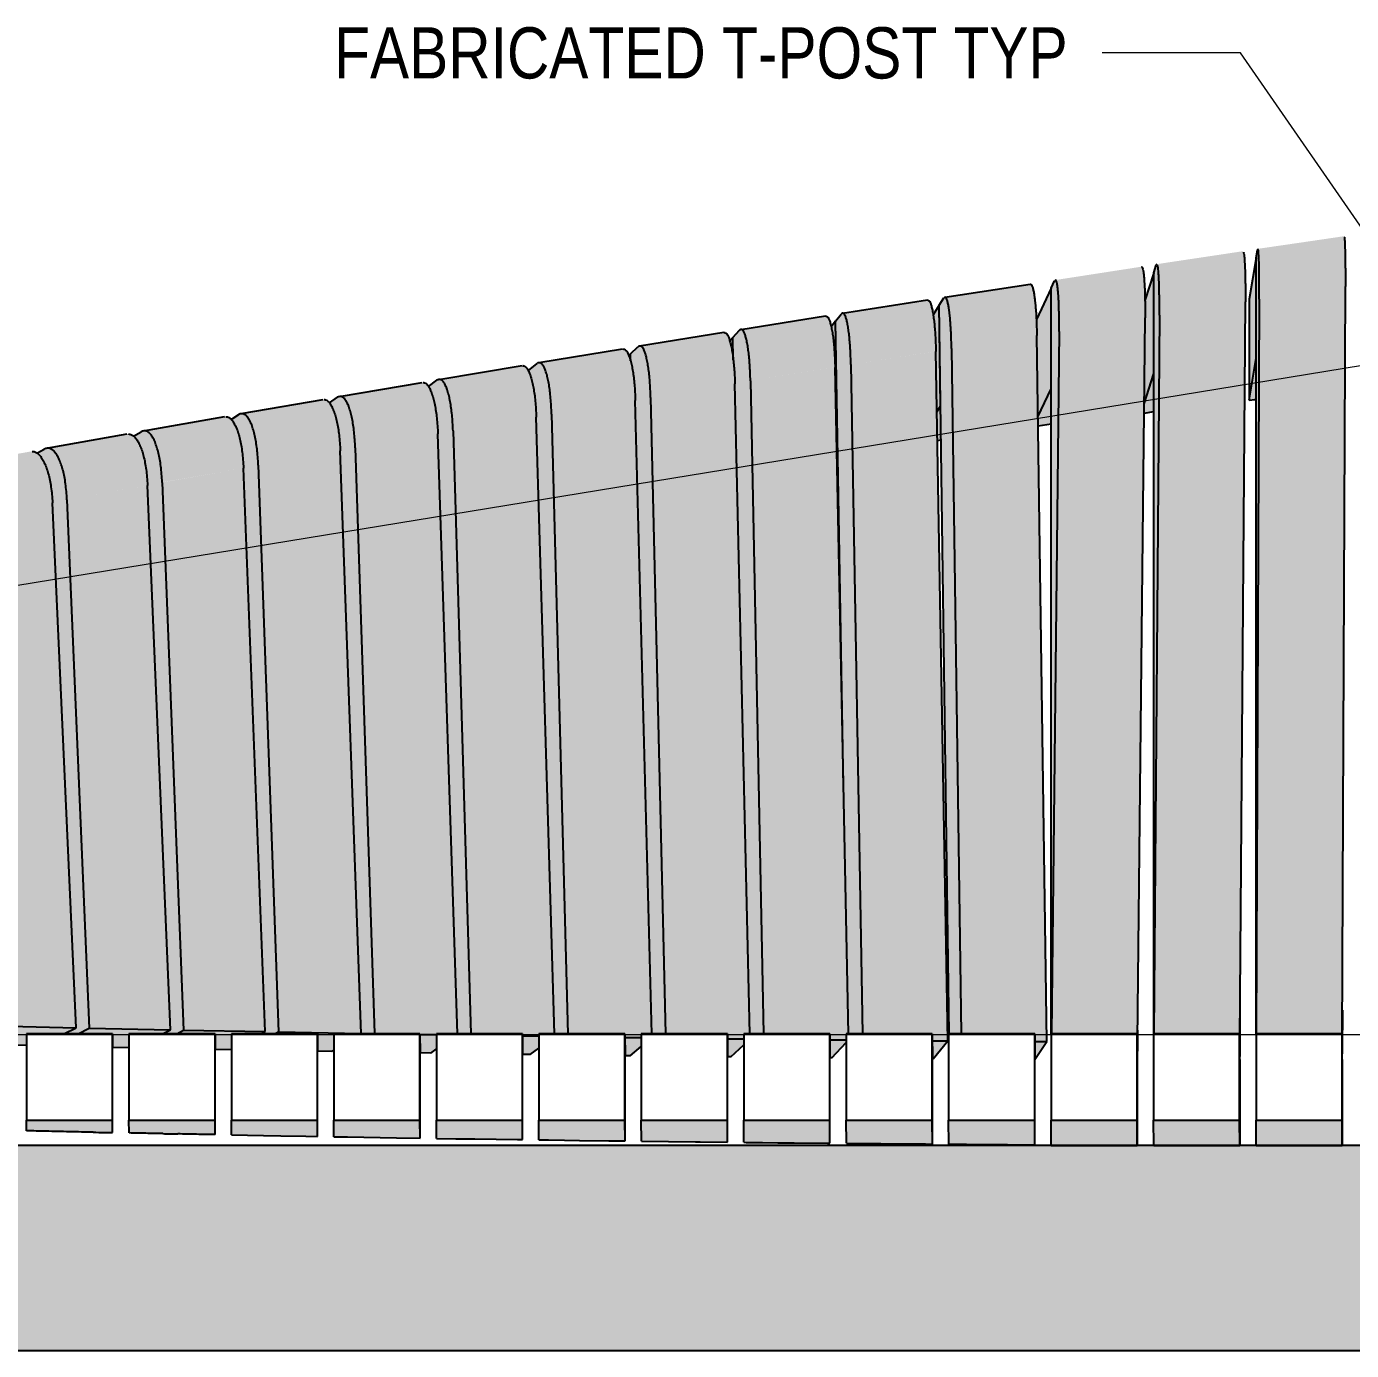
# Model space of a CAD drawing. Header units: metres. Extents: x 313 to 328, y 3 to 1212.
# Drawn here: x 321.765 to 322.411, y 22.2 to 22.846 of the extents above; entities that cross this region are included whole.
import ezdxf

# ---------------------------------------------------------------- set-up
doc = ezdxf.new("R2010")
doc.units = ezdxf.units.M
for name, color, linetype, lineweight in [('A-DETL', 7, 'Continuous', 13), ('A-DETL-GENF', 7, 'Continuous', 9), ('A-GENM', 7, 'Continuous', 35), ('G-ANNO-TEXT', 7, 'Continuous', 9)]:
    doc.layers.add(name, color=color, linetype=linetype, lineweight=lineweight)
doc.styles.add('Arial Narrow_1', font='ARIALN.TTF', dxfattribs={"height": 0.025})

# ---------------------------------------------------------------- blocks, each defined once
blk = doc.blocks.new('BR08_SEATING_NORTH 3 - BR08_SEATING_NORTH 3-5676583-DRG-2873241 - ELEVATION SEATING SUPPORT ARRANGEMENT')
at = {"layer": 'A-GENM', "lineweight": 25, "true_color": 0xebe8e4}
for points in [[(313.88882, 22.71268), (313.9308, 22.71891), (313.93074, 22.73294), (313.93056, 22.7396), (313.9303, 22.74298), (313.93014, 22.74338), (313.89957, 22.73889), (313.88815, 22.73725), (313.88831, 22.73684), (313.88858, 22.73342), (313.88876, 22.72674), (313.88882, 22.71268)], [(313.84005, 22.7049), (313.88201, 22.71141), (313.88198, 22.72139), (313.88176, 22.72915), (313.88135, 22.73435), (313.88109, 22.73564), (313.88081, 22.73606), (313.83883, 22.72975), (313.83912, 22.72929), (313.83943, 22.72747), (313.83961, 22.72579), (313.83994, 22.71903), (313.84006, 22.71021), (313.84005, 22.7049)], [(313.8873, 22.354), (313.88881, 22.72265), (313.88858, 22.73342), (313.88831, 22.73684), (313.88815, 22.73725), (313.88795, 22.73655), (313.88733, 22.73285), (313.8873, 22.354)], [(313.7911, 22.69681), (313.83304, 22.70357), (313.833, 22.71359), (313.83269, 22.72142), (313.83228, 22.72553), (313.83191, 22.72747), (313.83176, 22.72804), (313.83136, 22.72851), (313.7894, 22.72201), (313.7898, 22.72149), (313.79016, 22.72012), (313.79048, 22.71788), (313.79076, 22.71475), (313.79107, 22.70686), (313.7911, 22.69681)], [(313.8373, 22.354), (313.83731, 22.354), (313.84003, 22.71491), (313.8398, 22.72276), (313.83938, 22.72798), (313.83898, 22.72951), (313.83883, 22.72975), (313.83851, 22.72923), (313.83733, 22.72553), (313.83731, 22.4217), (313.83731, 22.40776)], [(313.8839, 22.66338), (313.88733, 22.68382), (313.88733, 22.73282), (313.88394, 22.71262), (313.8839, 22.66458)], [(313.78739, 22.35401), (313.7911, 22.70393), (313.79095, 22.71102), (313.79048, 22.71788), (313.79016, 22.72012), (313.78975, 22.72156), (313.7894, 22.72201), (313.78891, 22.72149), (313.78729, 22.71806), (313.78738, 22.35401)], [(313.8326, 22.66163), (313.83733, 22.67645), (313.83733, 22.72551), (313.83302, 22.71201), (313.83304, 22.70357), (313.83293, 22.69271)], [(313.73861, 22.68858), (313.78026, 22.69492), (313.77991, 22.70496), (313.77924, 22.71272), (313.77923, 22.71283), (313.77854, 22.7169), (313.77824, 22.71818), (313.77771, 22.71953), (313.77713, 22.72004), (313.73548, 22.7137), (313.73606, 22.71319), (313.73659, 22.71183), (313.73718, 22.70911), (313.73773, 22.70496), (313.73796, 22.70277), (313.73826, 22.69862), (313.73855, 22.69114), (313.73861, 22.68859)], [(313.78081, 22.65527), (313.78728, 22.66891), (313.78728, 22.71806), (313.78001, 22.70274), (313.78017, 22.69862), (313.78026, 22.69492), (313.78026, 22.69487), (313.78029, 22.69271)], [(313.92923, 22.35132), (313.92929, 22.35132), (313.9308, 22.71891), (313.88882, 22.71268), (313.8873, 22.354), (313.92922, 22.354)], [(313.68949, 22.68072), (313.73097, 22.68717), (313.73079, 22.69271), (313.73053, 22.69719), (313.73016, 22.70135), (313.72968, 22.70507), (313.72909, 22.70819), (313.72845, 22.71042), (313.72778, 22.71177), (313.72706, 22.71229), (313.68559, 22.70585), (313.68631, 22.70533), (313.68698, 22.70398), (313.68769, 22.70135), (313.6882, 22.69863), (313.68888, 22.69271), (313.68906, 22.69076), (313.68933, 22.68604), (313.68949, 22.68073)], [(313.73148, 22.6576), (313.73332, 22.66051), (313.73265, 22.70974), (313.72968, 22.70504), (313.7304, 22.69863), (313.73066, 22.69491), (313.73086, 22.69076), (313.73096, 22.68715), (313.73097, 22.68712), (313.73099, 22.68604)], [(313.7417, 22.35401), (313.74331, 22.35401), (313.73848, 22.6939), (313.73796, 22.70277), (313.73757, 22.70649), (313.73692, 22.71039), (313.73659, 22.71183), (313.736, 22.71324), (313.73548, 22.7137), (313.73487, 22.71324), (313.73265, 22.70974), (313.73746, 22.35401), (313.74127, 22.35401)], [(313.87923, 22.35111), (313.87929, 22.35111), (313.88201, 22.71141), (313.84005, 22.7049), (313.83731, 22.354), (313.87922, 22.354)], [(313.64049, 22.67279), (313.68181, 22.67932), (313.68162, 22.68464), (313.68131, 22.68936), (313.68088, 22.69352), (313.68032, 22.69724), (313.67965, 22.70036), (313.67891, 22.70259), (313.67815, 22.70395), (313.67732, 22.70446), (313.636, 22.69793), (313.63682, 22.69741), (313.63759, 22.69606), (313.63833, 22.69383), (313.639, 22.69071), (313.63956, 22.68699), (313.63998, 22.68284), (313.6403, 22.67811), (313.64049, 22.6728)], [(313.68235, 22.65199), (313.68288, 22.65265), (313.68205, 22.70188), (313.67991, 22.69917), (313.68032, 22.69724), (313.68096, 22.69271), (313.68147, 22.68699), (313.68169, 22.68284), (313.68181, 22.67931), (313.68181, 22.67928), (313.68234, 22.65265)], [(313.69404, 22.35401), (313.69514, 22.35401), (313.68933, 22.68604), (313.68888, 22.69271), (313.6886, 22.69556), (313.6882, 22.69863), (313.68734, 22.7027), (313.68698, 22.70398), (313.68623, 22.70538), (313.68559, 22.70585), (313.68482, 22.70538), (313.68205, 22.70188), (313.68613, 22.46205), (313.68834, 22.35401), (313.69318, 22.35401)], [(313.82924, 22.35073), (313.82935, 22.35073), (313.83304, 22.70357), (313.7911, 22.69681), (313.78739, 22.35401), (313.82922, 22.35401)], [(313.59179, 22.66474), (313.63291, 22.67134), (313.63269, 22.67667), (313.63214, 22.68297), (313.63183, 22.68555), (313.63119, 22.68927), (313.63029, 22.69271), (313.62956, 22.69463), (313.62867, 22.69598), (313.62772, 22.6965), (313.5866, 22.68988), (313.58756, 22.68937), (313.58845, 22.68801), (313.58935, 22.68555), (313.59007, 22.68266), (313.59072, 22.67894), (313.59072, 22.67894), (313.59121, 22.67479), (313.59158, 22.67006), (313.59179, 22.66475)], [(313.64461, 22.35401), (313.64686, 22.35401), (313.64049, 22.67279), (313.64049, 22.6728), (313.6403, 22.67811), (313.63998, 22.68284), (313.63946, 22.68762), (313.639, 22.69071), (313.63833, 22.69383), (313.63759, 22.69606), (313.63674, 22.69746), (313.636, 22.69793), (313.63511, 22.69746), (313.63192, 22.69395), (313.63214, 22.68297), (313.63251, 22.67894), (313.63277, 22.67479), (313.6329, 22.67134), (313.63291, 22.6713), (313.64029, 22.35401), (313.64381, 22.35401)], [(313.59901, 22.35401), (313.59158, 22.67006), (313.59115, 22.67533), (313.59061, 22.67955), (313.59007, 22.68266), (313.58929, 22.68578), (313.58819, 22.68841), (313.58747, 22.68942), (313.5866, 22.68988), (313.58558, 22.68942), (313.5819, 22.6859), (313.58197, 22.68253), (313.58235, 22.6812), (313.58308, 22.67748), (313.58365, 22.67332), (313.58415, 22.66663), (313.5843, 22.66327), (313.58431, 22.66322), (313.59249, 22.35401), (313.59895, 22.35401)], [(313.63214, 22.68297), (313.63192, 22.69395), (313.63043, 22.69231), (313.63119, 22.68927), (313.63192, 22.68477)], [(313.78507, 22.3503), (313.78026, 22.69492), (313.73861, 22.68858), (313.74331, 22.35401), (313.77922, 22.35401), (313.77928, 22.35035)], [(313.78728, 22.66891), (313.78732, 22.66892), (313.78728, 22.69271)], [(313.88733, 22.68382), (313.88733, 22.68382), (313.88733, 22.69271)], [(313.54344, 22.65658), (313.58431, 22.66327), (313.58406, 22.66859), (313.58337, 22.67533), (313.58308, 22.67748), (313.58197, 22.68254), (313.58146, 22.68432), (313.5805, 22.68656), (313.57948, 22.68792), (313.57839, 22.68843), (313.53753, 22.68174), (313.53862, 22.68122), (313.53963, 22.67987), (313.54064, 22.67748), (313.54149, 22.67451), (313.54222, 22.67079), (313.54278, 22.66663), (313.5432, 22.66191), (313.54344, 22.6566)], [(313.58197, 22.68254), (313.5819, 22.6859), (313.58111, 22.68515), (313.58146, 22.68432), (313.5819, 22.6828)], [(313.63956, 22.68699), (313.63956, 22.68699), (313.63946, 22.68762)], [(313.73677, 22.35066), (313.73097, 22.68715), (313.68949, 22.68072), (313.69514, 22.35401), (313.72922, 22.35401), (313.72927, 22.35073), (313.73472, 22.35068)], [(313.8839, 22.66338), (313.88733, 22.66386), (313.88733, 22.68381), (313.8841, 22.66458)], [(313.49536, 22.64836), (313.53597, 22.65511), (313.53549, 22.66262), (313.53524, 22.66517), (313.53461, 22.66933), (313.5338, 22.67305), (313.53281, 22.67618), (313.53173, 22.67841), (313.53061, 22.67977), (313.5294, 22.68029), (313.48878, 22.67352), (313.48999, 22.67301), (313.49112, 22.67165), (313.49222, 22.66933), (313.49318, 22.66629), (313.49399, 22.66257), (313.49467, 22.65796), (313.49508, 22.65369), (313.49536, 22.64838)], [(313.55143, 22.35401), (313.5432, 22.66191), (313.54278, 22.66663), (313.54208, 22.67147), (313.54149, 22.67451), (313.5406, 22.67763), (313.53963, 22.67987), (313.53852, 22.68127), (313.53753, 22.68174), (313.53636, 22.68127), (313.53217, 22.67775), (313.53217, 22.6775), (313.53281, 22.67618), (313.5338, 22.67305), (313.53461, 22.66933), (313.53524, 22.66517), (313.53583, 22.65796), (313.53597, 22.65511), (313.53597, 22.65506), (313.54486, 22.35401), (313.54851, 22.35401)], [(313.68722, 22.3511), (313.68722, 22.35401), (313.68828, 22.35401), (313.68181, 22.67931), (313.64049, 22.67279), (313.64686, 22.35401), (313.67922, 22.35401), (313.67927, 22.35118), (313.68718, 22.3511)], [(313.83255, 22.65705), (313.83733, 22.65774), (313.83733, 22.67645), (313.8326, 22.66163)], [(313.44763, 22.64006), (313.48797, 22.64688), (313.48748, 22.65392), (313.48699, 22.65796), (313.48647, 22.66109), (313.48557, 22.66482), (313.48449, 22.66795), (313.4833, 22.67018), (313.48206, 22.67154), (313.48073, 22.67206), (313.44039, 22.66522), (313.44172, 22.66471), (313.44296, 22.66336), (313.44416, 22.66109), (313.44524, 22.65796), (313.44613, 22.65426), (313.44682, 22.65011), (313.44739, 22.64434), (313.44763, 22.64008)], [(313.50405, 22.35401), (313.49508, 22.65369), (313.49462, 22.65841), (313.49386, 22.66319), (313.49318, 22.66629), (313.49219, 22.66942), (313.49112, 22.67165), (313.48989, 22.67305), (313.48878, 22.67352), (313.48721, 22.67285), (313.48341, 22.66998), (313.48449, 22.66795), (313.48557, 22.66482), (313.48647, 22.66109), (313.48735, 22.65519), (313.48779, 22.65011), (313.48796, 22.64688), (313.48797, 22.64682), (313.4975, 22.35401), (313.50082, 22.35401)], [(313.63722, 22.35162), (313.63722, 22.35401), (313.64024, 22.35401), (313.63291, 22.67134), (313.59179, 22.66474), (313.59901, 22.35401), (313.62922, 22.35401), (313.62927, 22.35171)], [(313.4003, 22.63169), (313.44033, 22.63856), (313.44, 22.64389), (313.4392, 22.64997), (313.43869, 22.65278), (313.43772, 22.65651), (313.43653, 22.65964), (313.43505, 22.66206), (313.4337, 22.6633), (313.43242, 22.66375), (313.39239, 22.65686), (313.39385, 22.65635), (313.39542, 22.65461), (313.39649, 22.65275), (313.39768, 22.64963), (313.39866, 22.6459), (313.3996, 22.64015), (313.40003, 22.63605), (313.4003, 22.63171)], [(313.45674, 22.35401), (313.45697, 22.35417), (313.44739, 22.64434), (313.44717, 22.64688), (313.44682, 22.65011), (313.44596, 22.65495), (313.44523, 22.658), (313.44415, 22.66112), (313.44296, 22.66336), (313.44172, 22.66471), (313.44039, 22.66522), (313.43896, 22.66475), (313.43505, 22.66206), (313.43545, 22.6615), (313.43653, 22.65964), (313.43772, 22.65651), (313.43869, 22.65278), (313.43945, 22.64862), (313.44, 22.64389), (313.44033, 22.63856), (313.44033, 22.6385), (313.45045, 22.35428), (313.45002, 22.35401), (313.45233, 22.35401)], [(313.58722, 22.35222), (313.58722, 22.35401), (313.59244, 22.35401), (313.58431, 22.66327), (313.54344, 22.65658), (313.55143, 22.35401), (313.57922, 22.35401), (313.57926, 22.35233), (313.57983, 22.35232)], [(313.78088, 22.65082), (313.78729, 22.65177), (313.78728, 22.6689), (313.78081, 22.65527)], [(313.40861, 22.35401), (313.41021, 22.35501), (313.40003, 22.63605), (313.39979, 22.63856), (313.39941, 22.64174), (313.39866, 22.6459), (313.39768, 22.64963), (313.39649, 22.65275), (313.3952, 22.65499), (313.39374, 22.65639), (313.39239, 22.65686), (313.39062, 22.65625), (313.38704, 22.65399), (313.3877, 22.65328), (313.38897, 22.65126), (313.39026, 22.64813), (313.39132, 22.6444), (313.39214, 22.64024), (313.39274, 22.63551), (313.3931, 22.63018), (313.3931, 22.63011), (313.40376, 22.35513), (313.40182, 22.35401), (313.40522, 22.35401)], [(313.73172, 22.64364), (313.73354, 22.64392), (313.73332, 22.66051), (313.73148, 22.6576), (313.73154, 22.65413)], [(313.35341, 22.62325), (313.3931, 22.63018), (313.39274, 22.63551), (313.39214, 22.64024), (313.39131, 22.64443), (313.39026, 22.64813), (313.38897, 22.65126), (313.38757, 22.6535), (313.3861, 22.65486), (313.38451, 22.65537), (313.34482, 22.64843), (313.3464, 22.64792), (313.34801, 22.64634), (313.34928, 22.64432), (313.35057, 22.6412), (313.35163, 22.63746), (313.35245, 22.63331), (313.35311, 22.62769), (313.35341, 22.62327)], [(313.53722, 22.3529), (313.53722, 22.35401), (313.54482, 22.35401), (313.53597, 22.65511), (313.49536, 22.64836), (313.50405, 22.35401), (313.52922, 22.35401), (313.52926, 22.35302), (313.53216, 22.35298)], [(313.68266, 22.63647), (313.68315, 22.63654), (313.68288, 22.65265), (313.68235, 22.65199), (313.68265, 22.63731)], [(313.30696, 22.61476), (313.34629, 22.62174), (313.34581, 22.62769), (313.34525, 22.6318), (313.34431, 22.63614), (313.34322, 22.63969), (313.34183, 22.64282), (313.34032, 22.64506), (313.33874, 22.64642), (313.33685, 22.6469), (313.2977, 22.63995), (313.2994, 22.63944), (313.30103, 22.63801), (313.3025, 22.63584), (313.30389, 22.63271), (313.30504, 22.62897), (313.30592, 22.62482), (313.30657, 22.62009), (313.30696, 22.61479)], [(313.36053, 22.35402), (313.36383, 22.35591), (313.35341, 22.62326), (313.35285, 22.63018), (313.35245, 22.63331), (313.35148, 22.63799), (313.35057, 22.6412), (313.34928, 22.64432), (313.34787, 22.64656), (313.3464, 22.64792), (313.34482, 22.64843), (313.34313, 22.64795), (313.33945, 22.64581), (313.34036, 22.645), (313.34183, 22.64282), (313.34324, 22.63965), (313.34436, 22.63596), (313.34525, 22.6318), (313.3459, 22.62707), (313.34628, 22.62173), (313.34629, 22.62167), (313.35743, 22.35604), (313.35362, 22.35402), (313.35862, 22.35402)], [(313.48722, 22.35367), (313.48722, 22.35401), (313.49748, 22.35401), (313.48797, 22.64688), (313.44763, 22.64006), (313.45697, 22.35417), (313.47309, 22.35401), (313.47922, 22.35401), (313.47925, 22.3538), (313.48721, 22.35367)], [(313.26097, 22.60623), (313.29992, 22.61324), (313.2994, 22.61924), (313.2988, 22.6233), (313.29758, 22.62829), (313.29663, 22.63119), (313.29495, 22.63459), (313.29341, 22.63666), (313.29183, 22.63793), (313.29001, 22.63844), (313.25833, 22.63278), (313.25106, 22.63142), (313.25288, 22.63091), (313.25458, 22.62954), (313.25619, 22.62731), (313.25768, 22.62418), (313.25891, 22.62042), (313.25985, 22.61629), (313.26055, 22.61156), (313.2609, 22.60717)], [(313.31247, 22.35402), (313.31783, 22.35689), (313.30696, 22.61478), (313.30634, 22.62174), (313.30592, 22.62482), (313.30469, 22.63011), (313.30389, 22.63271), (313.3025, 22.63584), (313.30099, 22.63808), (313.2994, 22.63944), (313.2977, 22.63995), (313.29588, 22.63947), (313.29231, 22.63754), (313.29352, 22.63656), (313.29514, 22.63432), (313.2968, 22.63067), (313.29791, 22.62719), (313.29881, 22.6232), (313.2995, 22.61857), (313.30004, 22.61055), (313.31147, 22.35703), (313.30544, 22.35402), (313.3124, 22.35402)], [(313.45045, 22.35428), (313.44033, 22.63856), (313.4003, 22.63169), (313.41021, 22.35501), (313.44734, 22.35434)], [(313.40376, 22.35513), (313.3931, 22.63018), (313.35341, 22.6232), (313.36383, 22.35591), (313.40051, 22.35519)], [(313.35743, 22.35604), (313.34629, 22.62173), (313.30696, 22.61476), (313.31783, 22.35689), (313.33763, 22.35647)], [(313.31147, 22.35703), (313.29992, 22.61324), (313.26097, 22.60623), (313.27223, 22.35793), (313.30679, 22.35714)], [(313.28722, 22.34833), (313.28722, 22.35402), (313.30544, 22.35402), (313.31147, 22.35703), (313.27223, 22.35793), (313.26443, 22.35402), (313.27922, 22.35402), (313.27925, 22.34851), (313.28584, 22.34836)], [(313.33722, 22.34729), (313.33722, 22.35402), (313.35362, 22.35402), (313.35743, 22.35604), (313.31783, 22.35689), (313.31247, 22.35402), (313.32922, 22.35402), (313.32926, 22.34745), (313.33015, 22.34743)], [(313.38722, 22.34633), (313.38722, 22.35401), (313.40182, 22.35401), (313.40376, 22.35513), (313.36383, 22.35591), (313.36053, 22.35402), (313.37922, 22.35401), (313.37926, 22.34648), (313.38403, 22.34639)], [(313.43626, 22.34547), (313.43722, 22.34606), (313.43722, 22.35401), (313.45002, 22.35401), (313.45045, 22.35428), (313.41021, 22.35501), (313.40861, 22.35401), (313.42922, 22.35401), (313.42927, 22.34559), (313.43058, 22.34557)], [(313.53301, 22.344), (313.53722, 22.34712), (313.53722, 22.3529), (313.52922, 22.35298), (313.52928, 22.34406)], [(313.9293, 22.34152), (313.92933, 22.35823), (313.9293, 22.34516)], [(313.58183, 22.34337), (313.58722, 22.34781), (313.58722, 22.35222), (313.57923, 22.35232), (313.57928, 22.3434)], [(313.63091, 22.34282), (313.63722, 22.34871), (313.63722, 22.35162), (313.62923, 22.35171), (313.62929, 22.34283)], [(313.68021, 22.34233), (313.68722, 22.34988), (313.68718, 22.3511), (313.67923, 22.35109), (313.67929, 22.34234)], [(313.72969, 22.34191), (313.73676, 22.35066), (313.72924, 22.35066), (313.72929, 22.34191)], [(313.77934, 22.34157), (313.78507, 22.3503), (313.77924, 22.3503), (313.77929, 22.34157)], [(313.82929, 22.34152), (313.8293, 22.34152), (313.82929, 22.34152)], [(313.87929, 22.34152), (313.8793, 22.34152), (313.87929, 22.34273)], [(313.92929, 22.34152), (313.9293, 22.34152), (313.92929, 22.34166)], [(313.32925, 22.30584), (313.32922, 22.31194), (313.28722, 22.31194), (313.28725, 22.30672), (313.32922, 22.30584)], [(313.37926, 22.30486), (313.37922, 22.31194), (313.33722, 22.31194), (313.33725, 22.30568), (313.37922, 22.30486)], [(313.42927, 22.30397), (313.42922, 22.31194), (313.38722, 22.31194), (313.38726, 22.30471), (313.42922, 22.30397)], [(313.47927, 22.30316), (313.47922, 22.31194), (313.43722, 22.31194), (313.43727, 22.30383), (313.47922, 22.30316)], [(313.52928, 22.30243), (313.52922, 22.31194), (313.48722, 22.31194), (313.48727, 22.30304), (313.52922, 22.30243)], [(313.57928, 22.30177), (313.57922, 22.31194), (313.53722, 22.31194), (313.53728, 22.30232), (313.57922, 22.30178)], [(313.62928, 22.3012), (313.62922, 22.31194), (313.58722, 22.31194), (313.58728, 22.30168), (313.62922, 22.3012)], [(313.67929, 22.30071), (313.67922, 22.31194), (313.63722, 22.31194), (313.63728, 22.30112), (313.67922, 22.30071)], [(313.72929, 22.30028), (313.72922, 22.31194), (313.68722, 22.31194), (313.68729, 22.30064), (313.72922, 22.30028)], [(313.77929, 22.29993), (313.77922, 22.31194), (313.73722, 22.31194), (313.73729, 22.30022), (313.77924, 22.29993)], [(313.82922, 22.29959), (313.82929, 22.29959), (313.82922, 22.31193), (313.78722, 22.31193), (313.78729, 22.29963), (313.79656, 22.29959)], [(313.87922, 22.29959), (313.87929, 22.29959), (313.87922, 22.31193), (313.83722, 22.31193), (313.83729, 22.29963), (313.84656, 22.29959)], [(313.92922, 22.29959), (313.92929, 22.29959), (313.92922, 22.31193), (313.88722, 22.31193), (313.88729, 22.29959), (313.89605, 22.29959)]]:
    blk.add_hatch(color=254, dxfattribs=at).paths.add_polyline_path(points)
h = blk.add_hatch(color=254, dxfattribs=at)
h.paths.add_polyline_path([(313.83733, 22.67645), (313.83734, 22.67646), (313.83733, 22.69271)])
h.paths.add_polyline_path([(313.83994, 22.71903), (313.83994, 22.71903), (313.8398, 22.72271)])
h = blk.add_hatch(color=254, dxfattribs=at)
h.paths.add_polyline_path([(313.68288, 22.65265), (313.68288, 22.65265), (313.68279, 22.65796)])
h.paths.add_polyline_path([(313.68868, 22.69491), (313.68868, 22.69492), (313.6886, 22.69556)])
h = blk.add_hatch(color=254, dxfattribs=at)
h.paths.add_polyline_path([(313.73332, 22.66051), (313.73332, 22.66051), (313.73301, 22.68309)])
h.paths.add_polyline_path([(313.73861, 22.68858), (313.73873, 22.6886), (313.73861, 22.68858)])
h = blk.add_hatch(color=254, dxfattribs=at)
h.paths.add_polyline_path([(313.59179, 22.66474), (313.59179, 22.66475), (313.59179, 22.66474)])
h.paths.add_polyline_path([(313.59115, 22.67533), (313.59061, 22.67955), (313.59072, 22.67894)])
h = blk.add_hatch(color=254, dxfattribs=at)
h.paths.add_polyline_path([(313.54344, 22.65658), (313.54344, 22.6566), (313.54344, 22.65658)])
h.paths.add_polyline_path([(313.54222, 22.67079), (313.54221, 22.6708), (313.54222, 22.67079)])
h = blk.add_hatch(color=254, dxfattribs=at)
h.paths.add_polyline_path([(313.49536, 22.64836), (313.49536, 22.64838), (313.49536, 22.64836)])
h.paths.add_polyline_path([(313.49399, 22.66257), (313.49399, 22.66258), (313.49399, 22.66257)])
h = blk.add_hatch(color=254, dxfattribs=at)
h.paths.add_polyline_path([(313.44763, 22.64006), (313.44763, 22.64008), (313.44763, 22.64006)])
h.paths.add_polyline_path([(313.44682, 22.65011), (313.44596, 22.65495), (313.44613, 22.65427)])
h = blk.add_hatch(color=254, dxfattribs=at)
h.paths.add_polyline_path([(313.4003, 22.63169), (313.4003, 22.63171), (313.4003, 22.63169)])
h.paths.add_polyline_path([(313.39941, 22.64174), (313.39866, 22.64591), (313.39866, 22.6459)])
h = blk.add_hatch(color=254, dxfattribs=at)
h.paths.add_polyline_path([(313.35341, 22.62325), (313.35341, 22.62327), (313.35341, 22.62325)])
h.paths.add_polyline_path([(313.35245, 22.63331), (313.35148, 22.63799), (313.35163, 22.63746)])
h = blk.add_hatch(color=254, dxfattribs=at)
h.paths.add_polyline_path([(313.30696, 22.61476), (313.30696, 22.61479), (313.30696, 22.61476)])
h.paths.add_polyline_path([(313.30592, 22.62482), (313.30469, 22.63011), (313.30503, 22.62898)])
h = blk.add_hatch(color=254, dxfattribs=at)
h.paths.add_polyline_path([(313.48448, 22.3447), (313.48722, 22.34655), (313.48721, 22.35367), (313.47922, 22.3538), (313.47927, 22.34478)])
h.paths.add_polyline_path([(313.46633, 22.35401), (313.45697, 22.35417), (313.45674, 22.35401), (313.46252, 22.35401)])
at = {"layer": 'A-GENM', "color": 254, "lineweight": 25, "true_color": 0xd4d4d4}
for p, q in [((313.88733, 22.73285), (313.88798, 22.7367)), ((313.83733, 22.72553), (313.83851, 22.72923)), ((313.88733, 22.73285), (313.88394, 22.71262)), ((313.88733, 22.68382), (313.88733, 22.73285)), ((313.88733, 22.72747), (313.88733, 22.73285)), ((313.78728, 22.71806), (313.78894, 22.72156)), ((313.83733, 22.72553), (313.83302, 22.71201)), ((313.83733, 22.67645), (313.83733, 22.72553)), ((313.73538, 22.71369), (313.77702, 22.72004)), ((313.78728, 22.71806), (313.78001, 22.70274)), ((313.78728, 22.66891), (313.78728, 22.71806)), ((313.92929, 22.35132), (313.9308, 22.71891)), ((313.68544, 22.70584), (313.72691, 22.71228)), ((313.73265, 22.70974), (313.7297, 22.70507)), ((313.73265, 22.70974), (313.73487, 22.71324)), ((313.73332, 22.66051), (313.73265, 22.70974)), ((313.73746, 22.35401), (313.73265, 22.70974)), ((313.87929, 22.35111), (313.88201, 22.71141)), ((313.88394, 22.71262), (313.8839, 22.66338)), ((313.88882, 22.71268), (313.8873, 22.354)), ((313.63581, 22.69792), (313.67713, 22.70445)), ((313.68205, 22.70188), (313.67991, 22.69917)), ((313.68205, 22.70188), (313.68482, 22.70538)), ((313.68288, 22.65265), (313.68205, 22.70188)), ((313.68589, 22.47416), (313.68205, 22.70188)), ((313.82935, 22.35073), (313.83304, 22.70357)), ((313.84005, 22.7049), (313.83731, 22.354)), ((313.58636, 22.68987), (313.62747, 22.69648)), ((313.63192, 22.69396), (313.63511, 22.69746)), ((313.7911, 22.69681), (313.78739, 22.35401)), ((313.5819, 22.6859), (313.58558, 22.68942)), ((313.63192, 22.69395), (313.63043, 22.69231)), ((313.63214, 22.68297), (313.63192, 22.69395)), ((313.63214, 22.68297), (313.63192, 22.69395)), ((313.78507, 22.3503), (313.78026, 22.69492)), ((313.53723, 22.68172), (313.57809, 22.68841)), ((313.5819, 22.6859), (313.58111, 22.68515)), ((313.58197, 22.68254), (313.5819, 22.6859)), ((313.58197, 22.68253), (313.5819, 22.6859)), ((313.73677, 22.35066), (313.73097, 22.68715)), ((313.73861, 22.68858), (313.74331, 22.35401)), ((313.8839, 22.66338), (313.88733, 22.68382)), ((313.8873, 22.354), (313.88733, 22.68382)), ((313.48842, 22.6735), (313.52903, 22.68026)), ((313.53216, 22.67776), (313.53636, 22.68127)), ((313.53217, 22.6775), (313.53217, 22.67775)), ((313.53217, 22.6775), (313.53217, 22.67775)), ((313.68828, 22.35401), (313.68181, 22.67931)), ((313.68949, 22.68072), (313.69514, 22.35401)), ((313.8326, 22.66163), (313.83733, 22.67645)), ((313.8373, 22.354), (313.83733, 22.67645)), ((313.43996, 22.66519), (313.4803, 22.67203)), ((313.48341, 22.66998), (313.48748, 22.67305)), ((313.64024, 22.35401), (313.63291, 22.67134)), ((313.64049, 22.67279), (313.64686, 22.35401)), ((313.39189, 22.65682), (313.43191, 22.66371)), ((313.43505, 22.66206), (313.43896, 22.66475)), ((313.59244, 22.35401), (313.58431, 22.66327)), ((313.59179, 22.66474), (313.59901, 22.35401)), ((313.78081, 22.65527), (313.78728, 22.66891)), ((313.7873, 22.35401), (313.78728, 22.66891)), ((313.8839, 22.66338), (313.88657, 22.66376)), ((313.88657, 22.66376), (313.88733, 22.66386)), ((313.54344, 22.65658), (313.55143, 22.35401)), ((313.73148, 22.6576), (313.73332, 22.66051)), ((313.83255, 22.65705), (313.83734, 22.65775)), ((313.34423, 22.64838), (313.38392, 22.65533)), ((313.38703, 22.65399), (313.39083, 22.65639)), ((313.54482, 22.35401), (313.53597, 22.65511)), ((313.68235, 22.65199), (313.68288, 22.65265)), ((313.78088, 22.65082), (313.78729, 22.65177)), ((313.29702, 22.63989), (313.33634, 22.64688)), ((313.33945, 22.64581), (313.34313, 22.64795)), ((313.49748, 22.35401), (313.48797, 22.64688)), ((313.49536, 22.64836), (313.50405, 22.35401)), ((313.73172, 22.64364), (313.73354, 22.64392)), ((313.29231, 22.63754), (313.29588, 22.63947)), ((313.45045, 22.35428), (313.44033, 22.63856)), ((313.44763, 22.64006), (313.45697, 22.35417)), ((313.4003, 22.63169), (313.41021, 22.35501)), ((313.68266, 22.63647), (313.68315, 22.63654)), ((313.40376, 22.35513), (313.3931, 22.63018)), ((313.35743, 22.35604), (313.34629, 22.62173)), ((313.35341, 22.62325), (313.36383, 22.35591)), ((313.31147, 22.35703), (313.29992, 22.61324)), ((313.30696, 22.61476), (313.31783, 22.35689)), ((313.92935, 22.36555), (313.9293, 22.34595)), ((313.87938, 22.36309), (313.8793, 22.34391)), ((313.27223, 22.35793), (313.31147, 22.35703)), ((313.30544, 22.35402), (313.31147, 22.35703)), ((313.31247, 22.35402), (313.31783, 22.35689)), ((313.31783, 22.35689), (313.35743, 22.35604)), ((313.32922, 22.35402), (313.32926, 22.34745)), ((313.35362, 22.35402), (313.35743, 22.35604)), ((313.36053, 22.35402), (313.36383, 22.35591)), ((313.36383, 22.35591), (313.40376, 22.35513)), ((313.37922, 22.35401), (313.37926, 22.34648)), ((313.40182, 22.35401), (313.40376, 22.35513)), ((313.40861, 22.35401), (313.41021, 22.35501)), ((313.41021, 22.35501), (313.45045, 22.35428)), ((313.42922, 22.35401), (313.42927, 22.34559)), ((313.45002, 22.35401), (313.45045, 22.35428)), ((313.45674, 22.35401), (313.45697, 22.35417)), ((313.45697, 22.35417), (313.46633, 22.35401)), ((313.47922, 22.35401), (313.47927, 22.34478)), ((313.47922, 22.3538), (313.48721, 22.35367)), ((313.52922, 22.35401), (313.52928, 22.34405)), ((313.52922, 22.35302), (313.53722, 22.3529)), ((313.57922, 22.35401), (313.57928, 22.3434)), ((313.62922, 22.35401), (313.62929, 22.34283)), ((313.67922, 22.35401), (313.67929, 22.34234)), ((313.72922, 22.35401), (313.72929, 22.34192)), ((313.77922, 22.35401), (313.77929, 22.34157)), ((313.82922, 22.35401), (313.82929, 22.34152)), ((313.8294, 22.35578), (313.82932, 22.34568)), ((313.87922, 22.354), (313.87928, 22.343)), ((313.92922, 22.354), (313.92928, 22.34438)), ((313.28722, 22.34833), (313.27922, 22.34851)), ((313.33722, 22.34729), (313.32922, 22.34745)), ((313.38722, 22.34633), (313.37922, 22.34648)), ((313.48448, 22.3447), (313.48721, 22.34655)), ((313.53301, 22.344), (313.53722, 22.34712)), ((313.57922, 22.35233), (313.58722, 22.35222)), ((313.58183, 22.34337), (313.58722, 22.34781)), ((313.62922, 22.35171), (313.63722, 22.35162)), ((313.63091, 22.34282), (313.63722, 22.34871)), ((313.67922, 22.35118), (313.68722, 22.3511)), ((313.68021, 22.34233), (313.68722, 22.34988)), ((313.72922, 22.35073), (313.73677, 22.35066)), ((313.72969, 22.34191), (313.73677, 22.35067)), ((313.77924, 22.35035), (313.78507, 22.3503)), ((313.77934, 22.34157), (313.78507, 22.35031)), ((313.82922, 22.35073), (313.82935, 22.35073)), ((313.8293, 22.34152), (313.82935, 22.35073)), ((313.8793, 22.34152), (313.87929, 22.35111)), ((313.9293, 22.34152), (313.92929, 22.35132)), ((313.43626, 22.34547), (313.42922, 22.34559)), ((313.42927, 22.30397), (313.42927, 22.34559)), ((313.43626, 22.34547), (313.43722, 22.34606)), ((313.48448, 22.3447), (313.47922, 22.34478)), ((313.47927, 22.30316), (313.47927, 22.34478)), ((313.53301, 22.344), (313.52922, 22.34406)), ((313.52928, 22.30243), (313.52928, 22.34405)), ((313.58183, 22.34337), (313.57922, 22.34341)), ((313.57928, 22.30177), (313.57928, 22.3434)), ((313.63091, 22.34282), (313.62926, 22.34283)), ((313.62929, 22.33634), (313.62929, 22.34283)), ((313.68021, 22.34233), (313.67922, 22.34234)), ((313.67929, 22.30071), (313.67929, 22.34234)), ((313.72969, 22.34191), (313.72922, 22.34192)), ((313.72929, 22.30028), (313.72929, 22.34192)), ((313.77929, 22.31838), (313.77929, 22.34157)), ((313.82929, 22.34152), (313.82929, 22.29959)), ((313.87929, 22.34152), (313.87929, 22.29959)), ((313.92929, 22.34152), (313.92929, 22.29959)), ((313.62928, 22.3012), (313.62929, 22.33634)), ((313.77929, 22.29993), (313.77929, 22.31838)), ((313.28725, 22.30672), (313.28722, 22.31195)), ((313.32925, 22.30584), (313.32922, 22.31194)), ((313.33725, 22.30568), (313.33722, 22.31194)), ((313.37926, 22.30486), (313.37922, 22.31194)), ((313.38726, 22.30471), (313.38722, 22.31194)), ((313.42927, 22.30397), (313.42922, 22.31194)), ((313.43727, 22.30383), (313.43722, 22.31194)), ((313.47927, 22.30316), (313.47922, 22.31194)), ((313.48727, 22.30304), (313.48722, 22.31194)), ((313.52928, 22.30243), (313.52922, 22.31194)), ((313.53728, 22.30232), (313.53722, 22.31194)), ((313.57928, 22.30177), (313.57922, 22.31194)), ((313.58728, 22.30168), (313.58722, 22.31194)), ((313.62928, 22.3012), (313.62922, 22.31194)), ((313.63728, 22.30112), (313.63722, 22.31194)), ((313.67929, 22.30071), (313.67922, 22.31194)), ((313.68729, 22.30064), (313.68722, 22.31194)), ((313.72929, 22.30028), (313.72922, 22.31194)), ((313.73729, 22.30022), (313.73722, 22.31194)), ((313.77929, 22.29993), (313.77922, 22.31194)), ((313.78729, 22.29963), (313.78722, 22.31193)), ((313.82929, 22.29959), (313.82922, 22.31193)), ((313.83729, 22.29963), (313.83722, 22.31193)), ((313.87929, 22.29959), (313.87922, 22.31193)), ((313.88729, 22.29959), (313.88722, 22.31193)), ((313.92929, 22.29959), (313.92922, 22.31193)), ((313.38726, 22.30471), (313.4028, 22.30443)), ((313.4028, 22.30443), (313.41134, 22.30428)), ((313.41134, 22.30428), (313.42346, 22.30407)), ((313.42346, 22.30407), (313.42927, 22.30397)), ((313.43727, 22.30383), (313.43965, 22.30379)), ((313.43965, 22.30379), (313.44378, 22.30372)), ((313.44378, 22.30372), (313.46772, 22.30334)), ((313.46772, 22.30334), (313.47927, 22.30316)), ((313.48727, 22.30304), (313.49666, 22.3029)), ((313.49666, 22.3029), (313.50603, 22.30276)), ((313.50603, 22.30276), (313.52677, 22.30246)), ((313.52677, 22.30246), (313.5279, 22.30245)), ((313.5279, 22.30245), (313.52928, 22.30243)), ((313.53728, 22.30232), (313.54198, 22.30226)), ((313.54198, 22.30226), (313.54983, 22.30215)), ((313.54983, 22.30215), (313.55708, 22.30206)), ((313.55708, 22.30206), (313.57144, 22.30187)), ((313.57144, 22.30187), (313.57199, 22.30187)), ((313.57199, 22.30187), (313.57928, 22.30177)), ((313.58728, 22.30168), (313.61372, 22.30137)), ((313.61372, 22.30137), (313.61589, 22.30135)), ((313.61589, 22.30135), (313.62928, 22.3012)), ((313.63728, 22.30112), (313.63834, 22.30111)), ((313.63834, 22.30111), (313.64603, 22.30103)), ((313.64603, 22.30103), (313.64634, 22.30102)), ((313.64634, 22.30102), (313.65389, 22.30095)), ((313.65389, 22.30095), (313.65774, 22.30091)), ((313.65774, 22.30091), (313.66187, 22.30087)), ((313.66187, 22.30087), (313.67802, 22.30072)), ((313.67802, 22.30072), (313.67929, 22.30071)), ((313.68729, 22.30064), (313.69412, 22.30057)), ((313.69412, 22.30057), (313.7041, 22.30049)), ((313.7041, 22.30049), (313.70982, 22.30044)), ((313.70982, 22.30044), (313.71521, 22.3004)), ((313.71521, 22.3004), (313.72477, 22.30032)), ((313.72477, 22.30032), (313.72587, 22.30031)), ((313.72587, 22.30031), (313.72929, 22.30028)), ((313.73729, 22.30022), (313.73884, 22.30021)), ((313.73884, 22.30021), (313.74593, 22.30016)), ((313.74593, 22.30016), (313.75238, 22.30011)), ((313.75238, 22.30011), (313.76542, 22.30002)), ((313.76542, 22.30002), (313.76589, 22.30002)), ((313.76589, 22.30002), (313.77929, 22.29993)), ((313.78729, 22.29963), (313.79257, 22.29961)), ((313.79257, 22.29961), (313.79656, 22.29959)), ((313.79656, 22.29959), (313.82929, 22.29959)), ((313.83729, 22.29963), (313.84257, 22.29961)), ((313.84257, 22.29961), (313.84656, 22.29959)), ((313.84656, 22.29959), (313.87929, 22.29959)), ((313.88729, 22.29959), (313.92929, 22.29959))]:
    blk.add_line(p, q, dxfattribs=at)
at = {"layer": 'A-GENM', "color": 7, "lineweight": 25, "true_color": 0xefefef}
for p, q in [((313.28722, 22.35402), (313.28722, 22.31195)), ((313.32922, 22.35402), (313.28722, 22.35402)), ((313.32922, 22.31194), (313.32922, 22.35402)), ((313.33722, 22.35402), (313.33722, 22.31194)), ((313.37922, 22.35401), (313.33722, 22.35402)), ((313.37922, 22.31194), (313.37922, 22.35401)), ((313.38722, 22.35401), (313.38722, 22.31194)), ((313.42922, 22.35401), (313.38722, 22.35401)), ((313.42922, 22.31194), (313.42922, 22.35401)), ((313.43722, 22.35401), (313.43722, 22.31194)), ((313.47922, 22.35401), (313.43722, 22.35401)), ((313.47922, 22.31194), (313.47922, 22.35401)), ((313.48722, 22.35401), (313.48722, 22.31194)), ((313.52922, 22.35401), (313.48722, 22.35401)), ((313.52922, 22.31194), (313.52922, 22.35401)), ((313.53722, 22.35401), (313.53722, 22.31194)), ((313.57922, 22.35401), (313.53722, 22.35401)), ((313.57922, 22.31194), (313.57922, 22.35401)), ((313.58722, 22.35401), (313.58722, 22.31194)), ((313.62922, 22.35401), (313.58722, 22.35401)), ((313.62922, 22.31194), (313.62922, 22.35401)), ((313.63722, 22.35401), (313.63722, 22.31194)), ((313.67922, 22.35401), (313.63722, 22.35401)), ((313.67922, 22.31194), (313.67922, 22.35401)), ((313.68722, 22.35401), (313.68722, 22.31194)), ((313.72922, 22.35401), (313.68722, 22.35401)), ((313.72922, 22.31194), (313.72922, 22.35401)), ((313.73722, 22.35401), (313.73722, 22.31194)), ((313.77922, 22.35401), (313.73722, 22.35401)), ((313.77922, 22.31194), (313.77922, 22.35401)), ((313.78722, 22.35401), (313.78722, 22.31193)), ((313.82922, 22.35401), (313.78722, 22.35401)), ((313.82922, 22.31193), (313.82922, 22.35401)), ((313.83722, 22.354), (313.83722, 22.31193)), ((313.87922, 22.354), (313.83722, 22.354)), ((313.87922, 22.31193), (313.87922, 22.354)), ((313.88722, 22.354), (313.88722, 22.31193)), ((313.92922, 22.354), (313.88722, 22.354)), ((313.92922, 22.31193), (313.92922, 22.354)), ((313.28722, 22.31195), (313.32922, 22.31194)), ((313.33722, 22.31194), (313.37922, 22.31194)), ((313.38722, 22.31194), (313.42922, 22.31194)), ((313.43722, 22.31194), (313.47922, 22.31194)), ((313.48722, 22.31194), (313.52922, 22.31194)), ((313.53722, 22.31194), (313.57922, 22.31194)), ((313.58722, 22.31194), (313.62922, 22.31194)), ((313.63722, 22.31194), (313.67922, 22.31194)), ((313.68722, 22.31194), (313.72922, 22.31194)), ((313.73722, 22.31194), (313.77922, 22.31194)), ((313.78722, 22.31193), (313.82922, 22.31193)), ((313.83722, 22.31193), (313.87922, 22.31193)), ((313.88722, 22.31193), (313.92922, 22.31193))]:
    blk.add_line(p, q, dxfattribs=at)
at = {"layer": 'A-GENM', "color": 254, "lineweight": 25, "true_color": 0xd4d4d4}
for centre, major_axis, start_param, end_param in [((314.01592, 22.41959), (-2.07626, 0.00004), 1.22889, 1.231609), ((314.01532, 22.4195), (-2.07466, 0.00004), 1.231645, 1.233766), ((314.0119, 22.41902), (-2.06568, 0.00004), 1.246508, 1.250292)]:
    blk.add_ellipse(centre, major_axis=major_axis, ratio=0.05806, start_param=start_param, end_param=end_param, dxfattribs=at)
for points, knots in [([(313.9303, 22.74294), (313.93031, 22.74288), (313.93036, 22.74258), (313.93044, 22.74182), (313.93053, 22.74029), (313.93061, 22.73821), (313.93069, 22.73574), (313.93074, 22.73299), (313.93078, 22.72999), (313.93081, 22.72552), (313.93081, 22.72168), (313.9308, 22.71891)], [0.2222222, 0.2222222, 0.2222222, 0.2222222, 0.25, 0.3333333, 0.4166667, 0.5, 0.5833333, 0.6666667, 0.75, 0.8333333, 1, 1, 1, 1]), ([(313.88109, 22.7356), (313.88112, 22.73553), (313.8812, 22.73523), (313.88135, 22.73445), (313.88152, 22.7329), (313.88167, 22.7308), (313.88181, 22.7283), (313.8819, 22.72553), (313.88197, 22.72252), (313.88202, 22.71803), (313.88202, 22.71419), (313.88201, 22.71141)], [0.2222222, 0.2222222, 0.2222222, 0.2222222, 0.25, 0.3333333, 0.4166667, 0.5, 0.5833333, 0.6666667, 0.75, 0.8333333, 1, 1, 1, 1]), ([(313.88882, 22.71268), (313.88883, 22.71546), (313.88883, 22.7193), (313.8888, 22.72378), (313.88876, 22.72678), (313.88871, 22.72954), (313.88863, 22.73203), (313.88855, 22.73412), (313.88845, 22.73566), (313.88837, 22.73643), (313.88832, 22.73673), (313.88831, 22.7368)], [0, 0, 0, 0, 0.1666667, 0.25, 0.3333333, 0.4166667, 0.5, 0.5833333, 0.6666667, 0.75, 0.7777778, 0.7777778, 0.7777778, 0.7777778]), ([(313.83135, 22.72843), (313.83142, 22.72843), (313.8316, 22.72834), (313.83185, 22.72784), (313.83211, 22.72681), (313.83235, 22.72522), (313.83257, 22.72309), (313.83275, 22.72056), (313.83289, 22.71776), (313.83299, 22.71473), (313.83306, 22.71022), (313.83306, 22.70636), (313.83304, 22.70357)], [0.1111111, 0.1111111, 0.1111111, 0.1111111, 0.1666667, 0.25, 0.3333333, 0.4166667, 0.5, 0.5833333, 0.6666667, 0.75, 0.8333333, 1, 1, 1, 1]), ([(313.84005, 22.7049), (313.84007, 22.70769), (313.84007, 22.71154), (313.84001, 22.71604), (313.83995, 22.71907), (313.83985, 22.72186), (313.83971, 22.72438), (313.83956, 22.72649), (313.83938, 22.72807), (313.83924, 22.72886), (313.83915, 22.72918), (313.83912, 22.72925)], [0, 0, 0, 0, 0.1666667, 0.25, 0.3333333, 0.4166667, 0.5, 0.5833333, 0.6666667, 0.75, 0.7777778, 0.7777778, 0.7777778, 0.7777778]), ([(313.7911, 22.69681), (313.79113, 22.6996), (313.79113, 22.70347), (313.79105, 22.708), (313.79096, 22.71106), (313.79082, 22.71388), (313.79063, 22.71644), (313.79041, 22.7186), (313.79017, 22.72022), (313.7899, 22.72128), (313.78951, 22.72208), (313.78918, 22.72196), (313.78894, 22.72156)], [0, 0, 0, 0, 0.166667, 0.25, 0.333333, 0.416667, 0.5, 0.583333, 0.666667, 0.75, 0.833333, 1, 1, 1, 1]), ([(313.77713, 22.71997), (313.77723, 22.71996), (313.77748, 22.71985), (313.77785, 22.71932), (313.77825, 22.71827), (313.77863, 22.71666), (313.779, 22.71451), (313.77934, 22.71196), (313.77962, 22.70915), (313.77985, 22.7061), (313.7801, 22.70158), (313.78021, 22.69771), (313.78026, 22.69492)], [0.1111111, 0.1111111, 0.1111111, 0.1111111, 0.1666667, 0.25, 0.3333333, 0.4166667, 0.5, 0.5833333, 0.6666667, 0.75, 0.8333333, 1, 1, 1, 1]), ([(313.72706, 22.71221), (313.72719, 22.7122), (313.72749, 22.71209), (313.72796, 22.71156), (313.72845, 22.71051), (313.72893, 22.7089), (313.7294, 22.70675), (313.72982, 22.7042), (313.73017, 22.70139), (313.73045, 22.69834), (313.73076, 22.69381), (313.73091, 22.68994), (313.73097, 22.68715)], [0.1111111, 0.1111111, 0.1111111, 0.1111111, 0.1666667, 0.25, 0.3333333, 0.4166667, 0.5, 0.5833333, 0.6666667, 0.75, 0.8333333, 1, 1, 1, 1]), ([(313.73659, 22.71183), (313.73646, 22.71228), (313.7362, 22.71298), (313.73564, 22.71377), (313.73519, 22.71364), (313.73487, 22.71324)], [0.6666667, 0.6666667, 0.6666667, 0.6666667, 0.75, 0.8333333, 1, 1, 1, 1]), ([(313.67732, 22.70438), (313.67746, 22.70438), (313.67781, 22.70427), (313.67835, 22.70374), (313.67892, 22.70268), (313.67947, 22.70107), (313.68, 22.69892), (313.68049, 22.69637), (313.68089, 22.69355), (313.68122, 22.6905), (313.68157, 22.68598), (313.68174, 22.68211), (313.68181, 22.67931)], [0.1111111, 0.1111111, 0.1111111, 0.1111111, 0.1666667, 0.25, 0.3333333, 0.4166667, 0.5, 0.5833333, 0.6666667, 0.75, 0.8333333, 1, 1, 1, 1]), ([(313.68698, 22.70398), (313.68681, 22.70442), (313.68648, 22.70513), (313.68578, 22.70592), (313.68521, 22.70579), (313.68482, 22.70539)], [0.6666667, 0.6666667, 0.6666667, 0.6666667, 0.75, 0.8333333, 1, 1, 1, 1]), ([(313.73861, 22.68858), (313.73856, 22.69138), (313.73844, 22.69524), (313.7382, 22.69976), (313.73805, 22.7018), (313.73796, 22.70277)], [0, 0, 0, 0, 0.1666667, 0.25, 0.3333333, 0.3333333, 0.3333333, 0.3333333]), ([(313.62771, 22.69642), (313.62788, 22.69641), (313.62828, 22.6963), (313.62891, 22.69577), (313.62956, 22.69472), (313.6302, 22.6931), (313.63082, 22.69095), (313.63137, 22.6884), (313.63185, 22.68559), (313.63222, 22.68253), (313.63263, 22.67801), (313.63283, 22.67414), (313.63291, 22.67134)], [0.1111111, 0.1111111, 0.1111111, 0.1111111, 0.1666667, 0.25, 0.3333333, 0.4166667, 0.5, 0.5833333, 0.6666667, 0.75, 0.8333333, 1, 1, 1, 1]), ([(313.63759, 22.69606), (313.63741, 22.6965), (313.63703, 22.69721), (313.63622, 22.698), (313.63557, 22.69787), (313.63511, 22.69747)], [0.6666667, 0.6666667, 0.6666667, 0.6666667, 0.75, 0.8333333, 1, 1, 1, 1]), ([(313.58845, 22.68801), (313.58823, 22.68846), (313.58779, 22.68916), (313.58686, 22.68995), (313.58611, 22.68982), (313.58558, 22.68942)], [0.6666667, 0.6666667, 0.6666667, 0.6666667, 0.75, 0.8333333, 1, 1, 1, 1]), ([(313.68949, 22.68072), (313.68943, 22.68351), (313.68929, 22.68738), (313.68898, 22.6919), (313.68879, 22.69394), (313.68868, 22.69491)], [0, 0, 0, 0, 0.1666667, 0.25, 0.3333333, 0.3333333, 0.3333333, 0.3333333]), ([(313.57839, 22.68835), (313.57858, 22.68835), (313.57904, 22.68824), (313.57975, 22.68771), (313.5805, 22.68665), (313.58123, 22.68504), (313.58193, 22.68288), (313.58257, 22.68033), (313.5831, 22.67751), (313.58353, 22.67446), (313.584, 22.66993), (313.58422, 22.66606), (313.58431, 22.66327)], [0.1111111, 0.1111111, 0.1111111, 0.1111111, 0.1666667, 0.25, 0.3333333, 0.4166667, 0.5, 0.5833333, 0.6666667, 0.75, 0.8333333, 1, 1, 1, 1]), ([(313.64049, 22.67279), (313.64042, 22.67558), (313.64025, 22.67945), (313.6399, 22.68398), (313.63968, 22.68601), (313.63956, 22.68699)], [0, 0, 0, 0, 0.1666667, 0.25, 0.3333333, 0.3333333, 0.3333333, 0.3333333]), ([(313.52939, 22.68021), (313.5296, 22.6802), (313.53012, 22.68009), (313.53091, 22.67956), (313.53174, 22.67851), (313.53255, 22.67689), (313.53333, 22.67473), (313.53403, 22.67218), (313.53463, 22.66936), (313.53511, 22.66631), (313.53563, 22.66178), (313.53587, 22.65791), (313.53597, 22.65511)], [0.1111111, 0.1111111, 0.1111111, 0.1111111, 0.1666667, 0.25, 0.3333333, 0.4166667, 0.5, 0.5833333, 0.6666667, 0.75, 0.8333333, 1, 1, 1, 1]), ([(313.53963, 22.67987), (313.53938, 22.68031), (313.53888, 22.68102), (313.53782, 22.68181), (313.53696, 22.68168), (313.53636, 22.68127)], [0.6666667, 0.6666667, 0.6666667, 0.6666667, 0.75, 0.8333333, 1, 1, 1, 1]), ([(313.59179, 22.66474), (313.59171, 22.66753), (313.59152, 22.6714), (313.59111, 22.67593), (313.59086, 22.67796), (313.59072, 22.67894)], [0, 0, 0, 0, 0.1666667, 0.25, 0.3333333, 0.3333333, 0.3333333, 0.3333333]), ([(313.48073, 22.67198), (313.48096, 22.67197), (313.48152, 22.67186), (313.48239, 22.67133), (313.48331, 22.67028), (313.4842, 22.66866), (313.48505, 22.6665), (313.48583, 22.66395), (313.48649, 22.66113), (313.48701, 22.65807), (313.48759, 22.65354), (313.48786, 22.64967), (313.48797, 22.64688)], [0.1111111, 0.1111111, 0.1111111, 0.1111111, 0.1666667, 0.25, 0.3333333, 0.4166667, 0.5, 0.5833333, 0.6666667, 0.75, 0.8333333, 1, 1, 1, 1]), ([(313.49112, 22.67165), (313.49084, 22.67209), (313.49029, 22.6728), (313.48911, 22.67359), (313.48815, 22.67346), (313.48748, 22.67306)], [0.6666667, 0.6666667, 0.6666667, 0.6666667, 0.75, 0.8333333, 1, 1, 1, 1]), ([(313.54344, 22.65658), (313.54335, 22.65938), (313.54313, 22.66325), (313.54266, 22.66778), (313.54238, 22.66981), (313.54222, 22.67079)], [0, 0, 0, 0, 0.1666667, 0.25, 0.3333333, 0.3333333, 0.3333333, 0.3333333]), ([(313.43242, 22.66367), (313.43267, 22.66366), (313.43329, 22.66356), (313.43424, 22.66302), (313.43524, 22.66197), (313.43621, 22.66035), (313.43715, 22.65819), (313.438, 22.65564), (313.43871, 22.65282), (313.43929, 22.64976), (313.43991, 22.64523), (313.44021, 22.64136), (313.44033, 22.63856)], [0.1111111, 0.1111111, 0.1111111, 0.1111111, 0.1666667, 0.25, 0.3333333, 0.4166667, 0.5, 0.5833333, 0.6666667, 0.75, 0.8333333, 1, 1, 1, 1]), ([(313.44296, 22.66336), (313.44266, 22.6638), (313.44205, 22.6645), (313.44075, 22.6653), (313.4397, 22.66516), (313.43896, 22.66476)], [0.6666667, 0.6666667, 0.6666667, 0.6666667, 0.75, 0.8333333, 1, 1, 1, 1]), ([(313.3952, 22.65499), (313.39487, 22.65543), (313.39421, 22.65614), (313.39278, 22.65693), (313.39164, 22.6568), (313.39083, 22.65639)], [0.6666667, 0.6666667, 0.6666667, 0.6666667, 0.75, 0.8333333, 1, 1, 1, 1]), ([(313.49536, 22.64836), (313.49526, 22.65115), (313.49501, 22.65502), (313.49449, 22.65955), (313.49417, 22.66159), (313.49399, 22.66257)], [0, 0, 0, 0, 0.1666667, 0.25, 0.3333333, 0.3333333, 0.3333333, 0.3333333]), ([(313.38451, 22.65529), (313.38478, 22.65528), (313.38546, 22.65518), (313.38648, 22.65465), (313.38757, 22.65359), (313.38863, 22.65197), (313.38964, 22.64981), (313.39057, 22.64726), (313.39134, 22.64444), (313.39197, 22.64138), (313.39265, 22.63685), (313.39297, 22.63297), (313.3931, 22.63018)], [0.1111111, 0.1111111, 0.1111111, 0.1111111, 0.1666667, 0.25, 0.3333333, 0.4166667, 0.5, 0.5833333, 0.6666667, 0.75, 0.8333333, 1, 1, 1, 1]), ([(313.44763, 22.64006), (313.44752, 22.64285), (313.44725, 22.64673), (313.44667, 22.65125), (313.44632, 22.65329), (313.44613, 22.65427)], [0, 0, 0, 0, 0.1666667, 0.25, 0.3333333, 0.3333333, 0.3333333, 0.3333333]), ([(313.33703, 22.64686), (313.33732, 22.64685), (313.33804, 22.64674), (313.33915, 22.64621), (313.34032, 22.64515), (313.34146, 22.64354), (313.34256, 22.64138), (313.34355, 22.63882), (313.34439, 22.636), (313.34506, 22.63294), (313.3458, 22.62841), (313.34614, 22.62453), (313.34629, 22.62173)], [0.1111111, 0.1111111, 0.1111111, 0.1111111, 0.1666667, 0.25, 0.3333333, 0.4166667, 0.5, 0.5833333, 0.6666667, 0.75, 0.8333333, 1, 1, 1, 1]), ([(313.34787, 22.64656), (313.34752, 22.647), (313.34679, 22.64771), (313.34525, 22.6485), (313.344, 22.64837), (313.34313, 22.64796)], [0.6666667, 0.6666667, 0.6666667, 0.6666667, 0.75, 0.8333333, 1, 1, 1, 1]), ([(313.4003, 22.63169), (313.40018, 22.63448), (313.39988, 22.63835), (313.39926, 22.64288), (313.39887, 22.64492), (313.39866, 22.6459)], [0, 0, 0, 0, 0.1666667, 0.25, 0.3333333, 0.3333333, 0.3333333, 0.3333333]), ([(313.29, 22.63837), (313.29032, 22.63836), (313.29109, 22.63825), (313.29228, 22.63772), (313.29353, 22.63666), (313.29475, 22.63504), (313.29592, 22.63288), (313.29699, 22.63032), (313.29788, 22.6275), (313.2986, 22.62444), (313.29939, 22.61991), (313.29976, 22.61604), (313.29992, 22.61324)], [0.1111111, 0.1111111, 0.1111111, 0.1111111, 0.1666667, 0.25, 0.3333333, 0.4166667, 0.5, 0.5833333, 0.6666667, 0.75, 0.8333333, 1, 1, 1, 1]), ([(313.30099, 22.63808), (313.3006, 22.63852), (313.29982, 22.63923), (313.29816, 22.64002), (313.29682, 22.63989), (313.29588, 22.63948)], [0.6666667, 0.6666667, 0.6666667, 0.6666667, 0.75, 0.8333333, 1, 1, 1, 1]), ([(313.35341, 22.62325), (313.35328, 22.62605), (313.35296, 22.62992), (313.35228, 22.63445), (313.35186, 22.63649), (313.35163, 22.63747)], [0, 0, 0, 0, 0.1666667, 0.25, 0.3333333, 0.3333333, 0.3333333, 0.3333333]), ([(313.30696, 22.61476), (313.30682, 22.61756), (313.30647, 22.62143), (313.30573, 22.62597), (313.30529, 22.628), (313.30503, 22.62898)], [0, 0, 0, 0, 0.1666667, 0.25, 0.3333333, 0.3333333, 0.3333333, 0.3333333])]:
    blk.add_open_spline(points, degree=3, knots=knots, dxfattribs=at)
for points in [[(313.88815, 22.73718), (313.8881, 22.73716), (313.88804, 22.737), (313.88798, 22.7367)], [(313.83883, 22.72967), (313.83873, 22.72967), (313.83862, 22.72952), (313.83851, 22.72923)], [(313.73796, 22.70277), (313.73788, 22.70375), (313.73769, 22.70562), (313.73735, 22.70817), (313.73698, 22.71032), (313.73672, 22.71139), (313.73659, 22.71183)], [(313.68868, 22.69491), (313.68858, 22.69589), (313.68834, 22.69776), (313.68792, 22.70031), (313.68746, 22.70246), (313.68714, 22.70353), (313.68698, 22.70398)], [(313.63956, 22.68699), (313.63943, 22.68797), (313.63916, 22.68984), (313.63868, 22.69239), (313.63815, 22.69454), (313.63778, 22.69561), (313.63759, 22.69606)], [(313.59072, 22.67894), (313.59057, 22.67992), (313.59026, 22.68179), (313.5897, 22.68434), (313.58909, 22.68649), (313.58866, 22.68757), (313.58845, 22.68801)], [(313.54222, 22.67079), (313.54205, 22.67177), (313.5417, 22.67364), (313.54106, 22.67619), (313.54036, 22.67835), (313.53988, 22.67942), (313.53963, 22.67987)], [(313.49399, 22.66257), (313.49381, 22.66355), (313.49342, 22.66542), (313.49271, 22.66798), (313.49193, 22.67013), (313.49139, 22.67121), (313.49112, 22.67165)], [(313.44613, 22.65427), (313.44593, 22.65525), (313.44549, 22.65712), (313.44471, 22.65968), (313.44386, 22.66183), (313.44326, 22.66291), (313.44296, 22.66336)], [(313.39866, 22.6459), (313.39844, 22.64688), (313.39797, 22.64876), (313.39711, 22.65131), (313.39618, 22.65347), (313.39553, 22.65454), (313.3952, 22.65499)], [(313.35163, 22.63747), (313.35139, 22.63845), (313.35087, 22.64032), (313.34995, 22.64288), (313.34893, 22.64504), (313.34823, 22.64611), (313.34787, 22.64656)], [(313.30503, 22.62898), (313.30478, 22.62996), (313.30422, 22.63184), (313.30323, 22.6344), (313.30213, 22.63656), (313.30137, 22.63763), (313.30099, 22.63808)], [(313.29669, 22.30652), (313.29511, 22.30655), (313.29196, 22.30662), (313.28882, 22.30669), (313.28725, 22.30672)], [(313.31978, 22.30603), (313.31593, 22.30611), (313.30822, 22.30627), (313.30053, 22.30644), (313.29669, 22.30652)], [(313.3537, 22.30535), (313.35095, 22.3054), (313.34547, 22.30551), (313.33999, 22.30562), (313.33725, 22.30568)], [(313.37926, 22.30486), (313.37623, 22.30492), (313.37018, 22.30503), (313.36413, 22.30515), (313.36111, 22.30521)]]:
    blk.add_open_spline(points, degree=3, dxfattribs=at)
blk = doc.blocks.new('T2DPAA-T2D-C3S-DU-M3D-100304_rvt-2-DRG-2873241 - ELEVATION SEATING SUPPORT ARRANGEMENT')
at = {"layer": 'A-GENM', "color": 254, "lineweight": 25, "true_color": 0xd4d4d4}
blk.add_blockref('BR08_SEATING_NORTH 3 - BR08_SEATING_NORTH 3-5676583-DRG-2873241 - ELEVATION SEATING SUPPORT ARRANGEMENT', (0, 0), dxfattribs=at)

msp = doc.modelspace()

# ---------------------------------------------------------------- hatches: boundary and pattern name
at = {"layer": 'A-DETL-GENF', "true_color": 0xffffff}
msp.add_hatch(color=7, dxfattribs=at).paths.add_polyline_path([(322.47975, 22.19951), (322.47377, 22.20125), (322.46842, 22.20443), (322.46402, 22.20885), (322.46087, 22.21422), (322.45916, 22.22021), (322.45916, 22.27785), (322.45979, 22.28329), (322.46153, 22.28827), (322.46439, 22.29283), (322.46832, 22.29672), (322.47273, 22.29951), (322.47032, 22.29951), (322.46702, 22.29672), (322.46702, 22.29951), (321.67005, 22.2995), (321.67005, 22.29891), (321.67364, 22.29487), (321.67648, 22.28935), (321.67785, 22.28319), (321.67768, 22.27565), (321.67767, 22.22311), (321.67709, 22.21817), (321.67508, 22.21272), (321.67185, 22.20788), (321.66758, 22.20393), (321.66251, 22.20109), (321.65691, 22.19951), (322.13998, 22.19951)])

# ---------------------------------------------------------------- linework, layer by layer
at = {"layer": 'A-DETL', "lineweight": 18}
for p, q in [((321.63205, 22.552), (322.50502, 22.69491)), ((321.63205, 22.35367), (322.50502, 22.35367))]:
    msp.add_line(p, q, dxfattribs=at)
at = {"layer": 'A-DETL', "lineweight": 25}
for p, q in [((322.47273, 22.29951), (321.66952, 22.29951)), ((321.65691, 22.19951), (322.47975, 22.19951))]:
    msp.add_line(p, q, dxfattribs=at)
at = {"layer": 'G-ANNO-TEXT'}
for p, q in [((322.29893, 22.83287), (322.28973, 22.83287)), ((322.35726, 22.83287), (322.29893, 22.83287)), ((322.46677, 22.67445), (322.35726, 22.83287))]:
    msp.add_line(p, q, dxfattribs=at)

# ---------------------------------------------------------------- block references
at = {"lineweight": 5}
msp.add_blockref('T2DPAA-T2D-C3S-DU-M3D-100304_rvt-2-DRG-2873241 - ELEVATION SEATING SUPPORT ARRANGEMENT', (8.47756, 0), dxfattribs=at)

# ---------------------------------------------------------------- next in the draw order: texts
at = {"layer": 'G-ANNO-TEXT', "insert": (321.9149, 22.84537), "char_height": 0.025, "attachment_point": 1, "style": 'Arial Narrow_1', "bg_fill": 3, "box_fill_scale": 1, "bg_fill_color": 256, "bg_fill_transparency": 0}
msp.add_mtext('FABRICATED T-POST TYP', dxfattribs=at)

doc.saveas('drawing.dxf')
